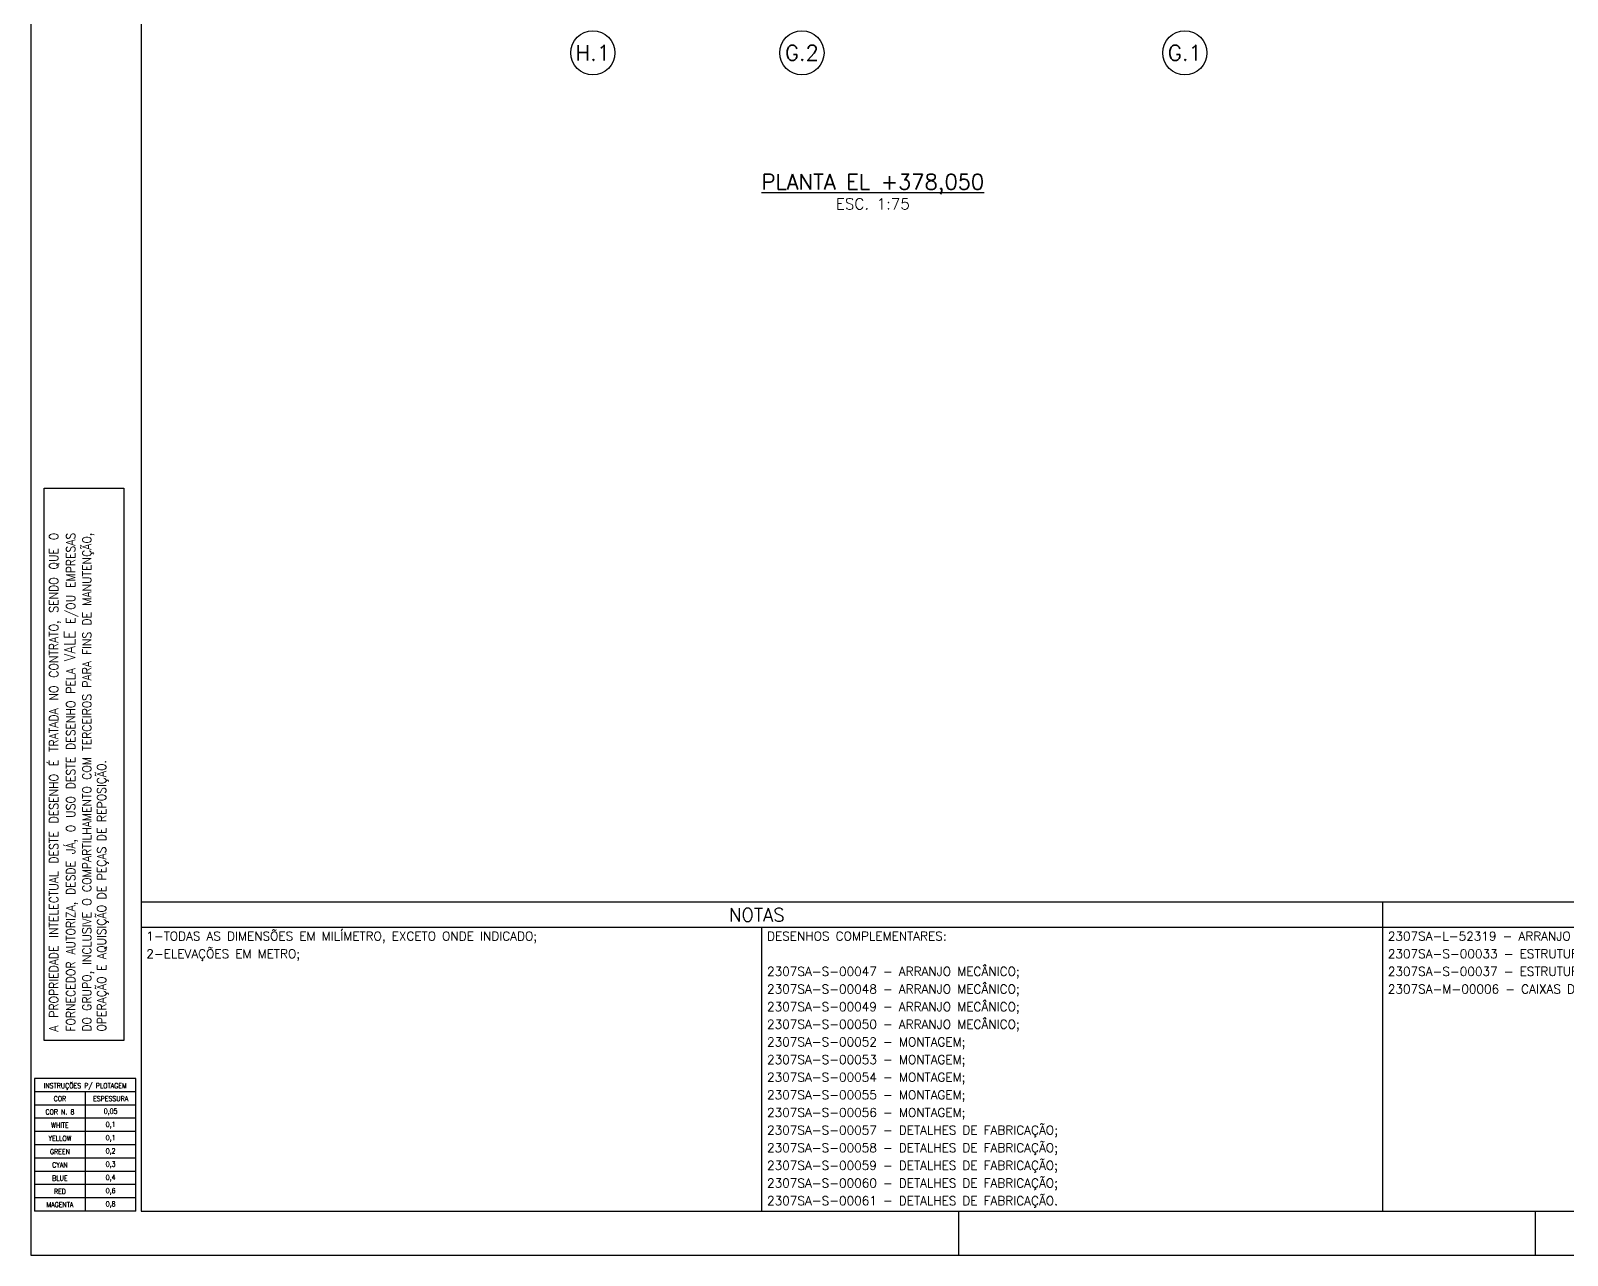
# Model space of a CAD drawing. Header units: metres. Extents: x 0 to 63075, y 0 to 44550.
# Drawn here: x 0 to 26082, y 0 to 20789 of the extents above; entities that cross this region are included whole.
import ezdxf
from ezdxf.enums import TextEntityAlignment as Align

# ---------------------------------------------------------------- set-up
doc = ezdxf.new("R2010")
doc.units = ezdxf.units.M
doc.header["$LTSCALE"] = 75
for name, color, linetype in [('FRL2', 2, 'Continuous'), ('FRL4', 4, 'Continuous'), ('FRL5', 5, 'Continuous'), ('FRL6', 6, 'Continuous'), ('FRL7', 7, 'Continuous'), ('FRR120', 5, 'Continuous'), ('FRR140', 5, 'Continuous'), ('FRR175', 1, 'Continuous'), ('FRR80', 3, 'Continuous'), ('GSB', 7, 'Continuous'), ('SR80', 3, 'Continuous')]:
    doc.layers.add(name, color=color, linetype=linetype)
doc.styles.add('R100', font='simplex.shx', dxfattribs={"height": 2.5})
doc.styles.add('R120', font='simplex.shx', dxfattribs={"height": 3})
doc.styles.add('R140', font='simplex.shx', dxfattribs={"height": 3.5})
doc.styles.add('R80', font='simplex.shx', dxfattribs={"height": 2})
doc.styles.add('ROMANS', font='ROMANS.SHX')

# ---------------------------------------------------------------- blocks, each defined once
blk = doc.blocks.new('A1')
blk.add_lwpolyline([(3.06, 173.62), (21.06, 173.62), (21.06, 48.62), (3.06, 48.62)], close=True)
at = {"layer": 'FRL2'}
for p, q in [((165.5, 10), (165.5, 74.3)), ((210, 10), (210, 0)), ((340.5, 10), (340.5, 0))]:
    blk.add_line(p, q, dxfattribs=at)
at = {"layer": 'FRL4', "linetype": 'Continuous'}
blk.add_line((25, 74.3), (471, 74.3), dxfattribs=at)
at = {"layer": 'FRL5'}
blk.add_line((25, 80), (831, 80), dxfattribs=at)
at = {"layer": 'FRL5', "linetype": 'Continuous'}
blk.add_line((306, 10), (306, 80), dxfattribs=at)
at = {"layer": 'FRL6', "linetype": 'Continuous'}
for p, q in [((25, 584), (25, 10)), ((25, 10), (831, 10))]:
    blk.add_line(p, q, dxfattribs=at)
at = {"layer": 'FRL7', "linetype": 'Continuous'}
for p, q in [((0, 594), (0, 0)), ((0, 0), (841, 0))]:
    blk.add_line(p, q, dxfattribs=at)
at = {"layer": 'FRL7'}
for p, q in [((23.82, 40), (0.87, 40)), ((23.82, 37), (0.87, 37)), ((12.34, 37), (12.34, 10)), ((23.82, 34), (0.87, 34)), ((23.82, 31), (0.87, 31)), ((23.82, 28), (0.87, 28)), ((23.82, 25), (0.87, 25)), ((23.82, 22), (0.87, 22)), ((23.82, 19), (0.87, 19)), ((23.82, 16), (0.87, 16)), ((23.82, 13), (0.87, 13)), ((23.82, 10), (0.87, 10))]:
    blk.add_line(p, q, dxfattribs=at)
for points in [[(0.87, 40), (0.87, 10)], [(23.82, 10), (23.82, 40)]]:
    blk.add_lwpolyline(points, dxfattribs=at)
at = {"layer": 'FRL7', "style": 'ROMANS', "width": 0.9}
for s, height, p in [('INSTRUÇÕES P/ PLOTAGEM', 1.1474, (12.34, 38.33)), ('COR', 1.147, (6.61, 35.45)), ('ESPESSURA', 1.147, (18.08, 35.45)), ('COR N. 8', 1.147, (6.61, 32.45)), ('0,05', 1.147, (18.08, 32.45)), ('WHITE', 1.147, (6.61, 29.45)), ('0,1', 1.147, (18.08, 29.45)), ('YELLOW', 1.147, (6.61, 26.45)), ('0,1', 1.147, (18.08, 26.45)), ('GREEN', 1.147, (6.61, 23.45)), ('CYAN', 1.147, (6.61, 20.45)), ('0,2', 1.147, (18.08, 23.45)), ('0,3', 1.147, (18.08, 20.45)), ('BLUE', 1.147, (6.61, 17.45)), ('0,4', 1.147, (18.08, 17.45)), ('RED', 1.147, (6.61, 14.45)), ('0,6', 1.147, (18.08, 14.45)), ('MAGENTA', 1.147, (6.61, 11.45)), ('0,8', 1.147, (18.08, 11.45))]:
    blk.add_text(s, height=height, dxfattribs=at).set_placement(p, align=Align.MIDDLE)
at = {"layer": 'FRR120', "style": 'R120'}
blk.add_text('NOTAS', height=3, dxfattribs=at).set_placement((158.02, 75.57))
for tag, p in [('FASE_DO_PROJETO', (659, 46.29)), ('ÁREA_E/OU_SUBÁREA', (659, 40.79)), ('TÍTULO_DO_DESENHO', (659, 35.29)), ('SUBTÍTULO_1_DO_DESENHO', (659, 29.79)), ('SUBTÍTULO_2_DO_DESENHO', (659, 24.29))]:
    blk.add_attdef(tag, p, '', height=3, dxfattribs=at)
at = {"layer": 'FRR140', "style": 'R140', "width": 0.91}
for tag, p in [('ESCALA', (671, 14.35)), ('REVISÃO', (823.5, 14.68))]:
    blk.add_attdef(tag, text='', height=3.5, dxfattribs=at).set_placement(p, align=Align.MIDDLE)
for tag, p in [('NÚMERO_DA_CONTRATADA', (687.72, 12.6)), ('NUMERO_VALE', (752.89, 12.6))]:
    blk.add_attdef(tag, p, '', height=3.5, dxfattribs=at)
at = {"layer": 'FRR175', "style": 'R120'}
for tag, p in [('CLASSIFICAÇÃO', (811.83, 67.73)), ('PROJETO', (716.31, 53.59)), ('N_PROJ_SE', (793.5, 53.59)), ('N_CONTRATO', (796.97, 47.3))]:
    blk.add_attdef(tag, text='', height=3, dxfattribs=at).set_placement(p, align=Align.MIDDLE_CENTER)
at = {"layer": 'FRR80', "insert": (4.21, 50.61), "char_height": 2, "width": 122.3537, "attachment_point": 1, "rotation": 90, "style": 'R80'}
blk.add_mtext('\\pxqj;{\\W0.9;A PROPRIEDADE INTELECTUAL DESTE DESENHO É TRATADA NO CONTRATO, SENDO QUE O FORNECEDOR AUTORIZA, DESDE JÁ, O USO DESTE DESENHO PELA \\H1.25x;\\C4;VALE\\H0.8x;\\C256; E/OU EMPRESAS DO GRUPO, INCLUSIVE O COMPARTILHAMENTO COM TERCEIROS PARA FINS DE MANUTENÇÃO, OPERAÇÃO E AQUISIÇÃO DE PEÇAS DE REPOSIÇÃO.}', dxfattribs=at)
at = {"layer": 'FRR80', "style": 'R80'}
for tag, p in [('8A_REV', (476, 77.07)), ('EMIS.', (486, 77.07)), ('PROJ.', (585, 77.07)), ('DES.', (597, 77.07)), ('VER.', (609, 77.07)), ('APR.', (621, 77.07)), ('AUT.', (633.01, 77.07)), ('7A_REV', (476, 71.37)), ('EMIS.', (486, 71.37)), ('PROJ.', (585, 71.37)), ('DES.', (597, 71.37)), ('VER.', (609, 71.37)), ('APR.', (621, 71.37)), ('AUT.', (633.01, 71.37)), ('6A_REV', (476, 65.67)), ('EMIS.', (486, 65.67)), ('PROJ.', (585, 65.67)), ('DES.', (597, 65.67)), ('VER.', (609, 65.67)), ('APR.', (621, 65.67)), ('AUT.', (633.01, 65.67)), ('5A_REV', (476, 59.97)), ('EMIS.', (486, 59.97)), ('PROJ.', (585, 59.97)), ('DES.', (597, 59.97)), ('VER.', (609, 59.97)), ('APR.', (621, 59.97)), ('AUT.', (633.01, 59.97)), ('4A_REV', (476, 54.27)), ('EMIS.', (486, 54.27)), ('PROJ.', (585, 54.27)), ('DES.', (597, 54.27)), ('VER.', (609, 54.27)), ('APR.', (621, 54.27)), ('AUT.', (633.01, 54.27)), ('3A_REV', (476, 48.57)), ('EMIS.', (486, 48.57)), ('PROJ.', (585, 48.57)), ('DES.', (597, 48.57)), ('VER.', (609, 48.57)), ('APR.', (621, 48.57)), ('AUT.', (633.01, 48.57)), ('2A_REV', (476, 42.87)), ('EMIS.', (486, 42.87)), ('PROJ.', (585, 42.87)), ('DES.', (597, 42.87)), ('VER.', (609, 42.87)), ('APR.', (621, 42.87)), ('AUT.', (633.01, 42.87)), ('1a_REV', (476, 37.17)), ('EMIS.', (486, 37.17)), ('PROJ.', (585, 37.17)), ('DES.', (597, 37.17)), ('VER.', (609, 37.17)), ('APR.', (621, 37.17)), ('AUT.', (633.01, 37.17))]:
    blk.add_attdef(tag, text='', height=2, dxfattribs=at).set_placement(p, align=Align.MIDDLE)
for p in [(492.61, 76.08), (492.61, 70.38), (492.61, 64.68), (492.61, 58.98), (492.61, 53.28), (492.61, 47.58), (492.61, 41.88), (492.61, 36.18)]:
    blk.add_attdef('DESCRIÇÃO_DA_REVISÃO', p, '', height=2, dxfattribs=at)
at = {"layer": 'FRR80', "style": 'R80', "width": 0.85}
for p in [(648, 77.07), (648, 71.37), (648, 65.67), (648, 59.97), (648, 54.27), (648, 48.57), (648, 42.87), (648, 37.17)]:
    blk.add_attdef('DATA', text='', height=2, dxfattribs=at).set_placement(p, align=Align.MIDDLE)
blk = doc.blocks.new('CORTE')
at = {"layer": 'GSB', "color": 4, "style": 'R140'}
blk.add_attdef('%%UCORTE', text='', height=3.5, dxfattribs=at).set_placement((-0.25, 2.38), align=Align.MIDDLE_CENTER)
at = {"layer": 'GSB', "color": 3, "style": 'R100'}
blk.add_attdef('ESC.', text='', height=2.5, dxfattribs=at).set_placement((-0.25, -2.62), align=Align.MIDDLE_CENTER)
blk = doc.blocks.new('INDICACAO_EIXO')
at = {"layer": 'GSB', "color": 3}
blk.add_circle((0, 0), 5, dxfattribs=at)

msp = doc.modelspace()

# ---------------------------------------------------------------- block references
at = {"xscale": 74.99999999999915, "yscale": 74.99999999999915, "zscale": 74.99999999999915}
msp.add_blockref('A1', (0, 0), dxfattribs=at)
at = {"layer": 'GSB'}
ref = msp.add_blockref('INDICACAO_EIXO', (9541.2, 20413.9), dxfattribs=dict(at, xscale=74.99999999999915, yscale=74.99999999999915, zscale=74.99999999999915))
ref.add_attrib('EIXO', 'H.1', dxfattribs={"color": 4, "height": 262.5, "style": 'R140'}).set_placement((9541.2, 20413.9), align=Align.MIDDLE_CENTER)
ref = msp.add_blockref('INDICACAO_EIXO', (13091.2, 20413.9), dxfattribs=dict(at, xscale=74.99999999999915, yscale=74.99999999999915, zscale=74.99999999999915))
ref.add_attrib('EIXO', 'G.2', dxfattribs={"color": 4, "height": 262.5, "style": 'R140'}).set_placement((13091.2, 20413.9), align=Align.MIDDLE_CENTER)
ref = msp.add_blockref('INDICACAO_EIXO', (19591.2, 20413.9), dxfattribs=dict(at, xscale=74.99999999999915, yscale=74.99999999999915, zscale=74.99999999999915))
ref.add_attrib('EIXO', 'G.1', dxfattribs={"color": 4, "height": 262.5, "style": 'R140'}).set_placement((19591.2, 20413.9), align=Align.MIDDLE_CENTER)
at = {"layer": 'GSB', "xscale": 74.99999999999915, "yscale": 74.99999999999915, "zscale": 74.99999999999915}
msp.add_blockref('CORTE', (14313.7, 18045.9), dxfattribs=at).add_auto_attribs({'%%UCORTE': '%%uPLANTA EL +378,050', 'ESC.': 'ESC. 1:75'})

# ---------------------------------------------------------------- texts
at = {"layer": 'SR80', "style": 'R80'}
for s, p in [('1-TODAS AS DIMENSÕES EM MILÍMETRO, EXCETO ONDE INDICADO;', (1961.5, 5342.8)), ('DESENHOS COMPLEMENTARES:', (12499, 5342.8)), ('2307SA-L-52319 - ARRANJO GERAL - PLANTAS EL.379,050/EL.378,050/EL.382,350/EL.380,650;', (23036.5, 5342.8)), ('2-ELEVAÇÕES EM METRO;', (1961.5, 5043.4)), ('2307SA-S-00033 - ESTRUTURA METÁLICA - ELEVAÇÕES DAS FILAS G.1, G.2 & H.1;', (23036.5, 5043.4)), ('2307SA-S-00047 - ARRANJO MECÂNICO;', (12499, 4744)), ('2307SA-S-00037 - ESTRUTURA METÁLICA - ELEVAÇÃO DO EIXO 1e;', (23036.5, 4744)), ('2307SA-S-00048 - ARRANJO MECÂNICO;', (12499, 4444.6)), ('2307SA-M-00006 - CAIXAS DE POLPA CX-2307SA-14 - CONJUNTO.', (23036.5, 4444.6)), ('2307SA-S-00049 - ARRANJO MECÂNICO;', (12499, 4145.2)), ('2307SA-S-00050 - ARRANJO MECÂNICO;', (12499, 3845.8)), ('2307SA-S-00052 - MONTAGEM;', (12499, 3546.4)), ('2307SA-S-00053 - MONTAGEM;', (12499, 3246.9)), ('2307SA-S-00054 - MONTAGEM;', (12499, 2947.5)), ('2307SA-S-00055 - MONTAGEM;', (12499, 2648.1)), ('2307SA-S-00056 - MONTAGEM;', (12499, 2348.7)), ('2307SA-S-00057 - DETALHES DE FABRICAÇÃO;', (12499, 2049.3)), ('2307SA-S-00058 - DETALHES DE FABRICAÇÃO;', (12499, 1749.9)), ('2307SA-S-00059 - DETALHES DE FABRICAÇÃO;', (12499, 1450.5)), ('2307SA-S-00060 - DETALHES DE FABRICAÇÃO;', (12499, 1151.1)), ('2307SA-S-00061 - DETALHES DE FABRICAÇÃO.', (12499, 851.7))]:
    msp.add_text(s, height=150, dxfattribs=at).set_placement(p)

doc.saveas('drawing.dxf')
